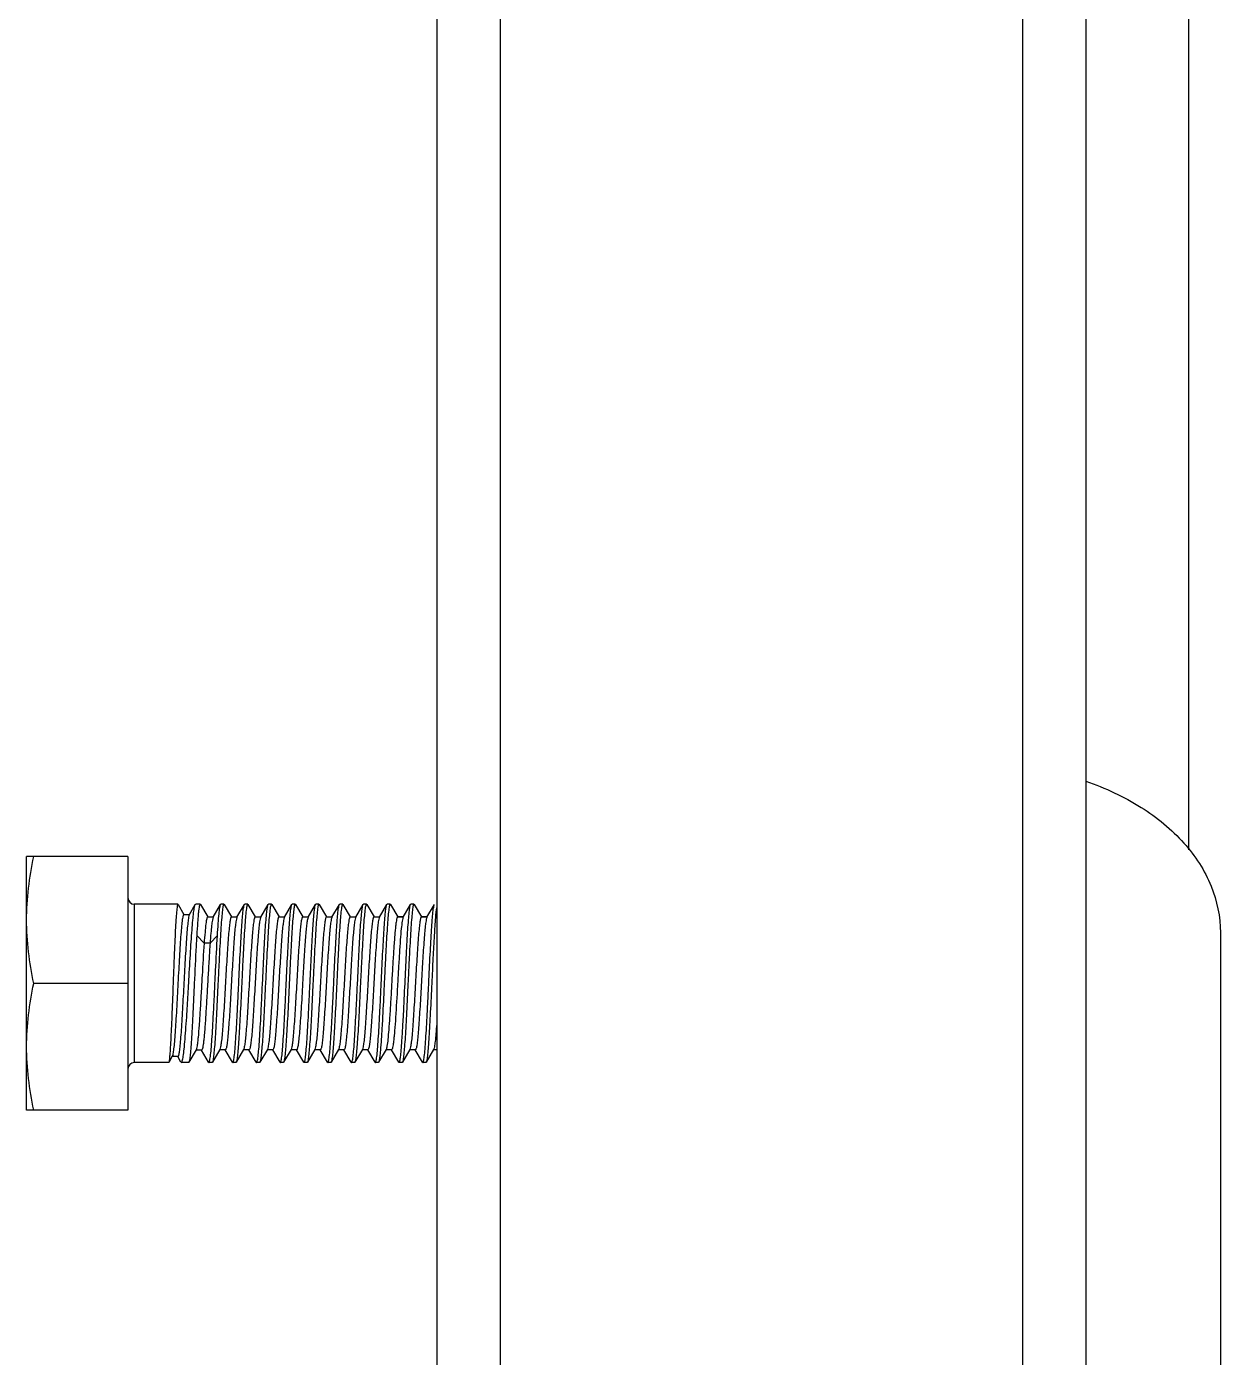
# Model space of a CAD drawing. Extents: x 27938 to 1042331, y -235042 to 1535213.
# Drawn here: x 730488 to 731104, y 753222 to 753909 of the extents above; entities that cross this region are included whole.
import ezdxf

# ---------------------------------------------------------------- set-up
doc = ezdxf.new("R2010")
doc.units = 0
doc.header["$LTSCALE"] = 1000
doc.header["$MEASUREMENT"] = 0

msp = doc.modelspace()

# ---------------------------------------------------------------- linework, layer by layer
for p, q in [((731088, 753483.81), (731088, 755746.94)), ((730699.57, 755594.09), (730699.57, 752879.18)), ((730732.28, 755594.09), (730732.28, 752879.18)), ((731002.14, 755594.09), (731002.14, 752879.18)), ((731034.85, 755594.09), (731034.85, 752879.18)), ((730487.77, 753349.37), (730487.77, 753480.21)), ((730540.11, 753480.21), (730487.77, 753480.21)), ((730540.11, 753480.21), (730540.11, 753349.37)), ((730543.38, 753455.68), (730543.38, 753373.91)), ((730565.94, 753455.68), (730543.38, 753455.68)), ((730566.06, 753455.58), (730565.94, 753455.68)), ((730566.06, 753455.58), (730569.05, 753450.42)), ((730571.84, 753450.26), (730574.88, 753455.5)), ((730574.88, 753455.5), (730575.09, 753455.68)), ((730577.42, 753455.68), (730575.09, 753455.68)), ((730577.58, 753455.54), (730577.42, 753455.68)), ((730577.58, 753455.54), (730581.35, 753449.06)), ((730584.13, 753448.89), (730587.99, 753455.54)), ((730589.68, 753455.68), (730588.15, 753455.68)), ((730589.84, 753455.54), (730589.68, 753455.68)), ((730589.84, 753455.54), (730593.62, 753449.06)), ((730596.4, 753448.89), (730600.25, 753455.54)), ((730600.25, 753455.54), (730600.41, 753455.68)), ((730601.95, 753455.68), (730600.41, 753455.68)), ((730602.11, 753455.54), (730601.95, 753455.68)), ((730602.11, 753455.54), (730605.88, 753449.06)), ((730608.66, 753448.89), (730612.52, 753455.54)), ((730612.52, 753455.54), (730612.68, 753455.68)), ((730614.22, 753455.68), (730612.68, 753455.68)), ((730614.38, 753455.54), (730614.22, 753455.68)), ((730614.38, 753455.54), (730618.15, 753449.06)), ((730620.93, 753448.89), (730624.79, 753455.54)), ((730624.79, 753455.54), (730624.95, 753455.68)), ((730626.48, 753455.68), (730624.95, 753455.68)), ((730626.64, 753455.54), (730626.48, 753455.68)), ((730626.64, 753455.54), (730630.42, 753449.06)), ((730633.2, 753448.89), (730637.05, 753455.54)), ((730638.75, 753455.68), (730637.21, 753455.68)), ((730638.91, 753455.54), (730638.75, 753455.68)), ((730638.91, 753455.54), (730642.68, 753449.06)), ((730645.46, 753448.89), (730649.32, 753455.54)), ((730649.32, 753455.54), (730649.48, 753455.68)), ((730651.02, 753455.68), (730649.48, 753455.68)), ((730651.18, 753455.54), (730651.02, 753455.68)), ((730651.18, 753455.54), (730654.95, 753449.06)), ((730657.73, 753448.89), (730661.58, 753455.54)), ((730661.58, 753455.54), (730661.75, 753455.68)), ((730663.28, 753455.68), (730661.75, 753455.68)), ((730663.44, 753455.54), (730663.28, 753455.68)), ((730663.44, 753455.54), (730667.22, 753449.06)), ((730670, 753448.89), (730673.85, 753455.54)), ((730673.85, 753455.54), (730674.01, 753455.68)), ((730675.55, 753455.68), (730674.01, 753455.68)), ((730675.71, 753455.54), (730675.55, 753455.68)), ((730675.71, 753455.54), (730679.48, 753449.06)), ((730682.26, 753448.89), (730686.12, 753455.54)), ((730686.12, 753455.54), (730686.28, 753455.68)), ((730687.81, 753455.68), (730686.28, 753455.68)), ((730687.97, 753455.54), (730687.81, 753455.68)), ((730687.97, 753455.54), (730691.75, 753449.06)), ((730694.53, 753448.89), (730698.38, 753455.54)), ((730568.96, 753450.42), (730571.94, 753450.42)), ((730581.26, 753449.06), (730584.23, 753449.06)), ((730593.52, 753449.06), (730596.49, 753449.06)), ((730596.4, 753448.89), (730596.32, 753448.74)), ((730605.79, 753449.06), (730608.76, 753449.06)), ((730608.66, 753448.89), (730608.58, 753448.73)), ((730618.06, 753449.06), (730621.03, 753449.06)), ((730620.93, 753448.89), (730620.85, 753448.72)), ((730630.32, 753449.06), (730633.29, 753449.06)), ((730642.59, 753449.06), (730645.56, 753449.06)), ((730645.46, 753448.89), (730645.37, 753448.7)), ((730654.85, 753449.06), (730657.83, 753449.06)), ((730657.73, 753448.89), (730657.64, 753448.69)), ((730667.12, 753449.06), (730670.09, 753449.06)), ((730670, 753448.89), (730669.9, 753448.68)), ((730679.39, 753449.06), (730682.36, 753449.06)), ((730682.36, 753449.07), (730679.48, 753449.07)), ((730691.65, 753449.06), (730694.62, 753449.06)), ((730694.63, 753449.07), (730691.74, 753449.07)), ((730694.53, 753448.89), (730694.43, 753448.67)), ((730579.46, 753435.54), (730575.62, 753439.55)), ((730586.35, 753439.55), (730582.53, 753435.54)), ((731104.35, 753440.99), (731104.35, 752552.08)), ((730582.53, 753435.54), (730579.46, 753435.54)), ((730623.52, 753417.02), (730623.42, 753414.79)), ((730634.15, 753414.79), (730634.25, 753417.02)), ((730540.11, 753414.79), (730491.45, 753414.79)), ((730562.99, 753377.15), (730561.15, 753373.98)), ((730565.88, 753377), (730562.9, 753377)), ((730567.46, 753374.13), (730565.81, 753376.96)), ((730575.3, 753380.46), (730571.56, 753374.03)), ((730578.18, 753380.3), (730575.21, 753380.3)), ((730581.7, 753374.06), (730578.08, 753380.3)), ((730587.58, 753380.69), (730583.71, 753374.04)), ((730590.46, 753380.53), (730587.49, 753380.53)), ((730594.12, 753374.04), (730590.36, 753380.53)), ((730599.85, 753380.69), (730595.98, 753374.04)), ((730602.72, 753380.53), (730599.75, 753380.53)), ((730606.39, 753374.04), (730602.63, 753380.53)), ((730612.11, 753380.69), (730608.24, 753374.04)), ((730614.99, 753380.53), (730612.02, 753380.53)), ((730618.65, 753374.04), (730614.89, 753380.53)), ((730624.38, 753380.69), (730620.51, 753374.04)), ((730627.26, 753380.53), (730624.28, 753380.53)), ((730630.92, 753374.04), (730627.16, 753380.53)), ((730636.65, 753380.69), (730632.78, 753374.04)), ((730639.52, 753380.53), (730636.55, 753380.53)), ((730643.18, 753374.04), (730639.43, 753380.53)), ((730648.91, 753380.69), (730645.04, 753374.04)), ((730651.79, 753380.53), (730648.82, 753380.53)), ((730655.45, 753374.04), (730651.69, 753380.53)), ((730661.18, 753380.69), (730657.31, 753374.04)), ((730664.05, 753380.53), (730661.08, 753380.53)), ((730667.72, 753374.04), (730663.96, 753380.53)), ((730673.45, 753380.69), (730669.58, 753374.04)), ((730676.32, 753380.53), (730673.35, 753380.53)), ((730679.98, 753374.04), (730676.22, 753380.53)), ((730685.71, 753380.69), (730681.84, 753374.04)), ((730688.59, 753380.53), (730685.62, 753380.53)), ((730692.25, 753374.04), (730688.49, 753380.53)), ((730697.98, 753380.69), (730694.11, 753374.04)), ((730699.57, 753380.53), (730697.88, 753380.53)), ((730561.06, 753373.91), (730543.38, 753373.91)), ((730561.15, 753373.98), (730561.06, 753373.91)), ((730567.46, 753374.13), (730567.71, 753373.91)), ((730571.42, 753373.91), (730567.71, 753373.91)), ((730571.56, 753374.03), (730571.42, 753373.91)), ((730581.7, 753374.06), (730581.88, 753373.91)), ((730583.55, 753373.91), (730581.88, 753373.91)), ((730583.71, 753374.04), (730583.55, 753373.91)), ((730594.12, 753374.04), (730594.28, 753373.91)), ((730595.82, 753373.91), (730594.28, 753373.91)), ((730595.98, 753374.04), (730595.82, 753373.91)), ((730606.39, 753374.04), (730606.55, 753373.91)), ((730608.08, 753373.91), (730606.55, 753373.91)), ((730608.24, 753374.04), (730608.08, 753373.91)), ((730618.65, 753374.04), (730618.81, 753373.91)), ((730620.35, 753373.91), (730618.81, 753373.91)), ((730620.51, 753374.04), (730620.35, 753373.91)), ((730630.92, 753374.04), (730631.08, 753373.91)), ((730632.62, 753373.91), (730631.08, 753373.91)), ((730632.78, 753374.04), (730632.62, 753373.91)), ((730643.18, 753374.04), (730643.35, 753373.91)), ((730644.88, 753373.91), (730643.35, 753373.91)), ((730645.04, 753374.04), (730644.88, 753373.91)), ((730655.45, 753374.04), (730655.61, 753373.91)), ((730657.15, 753373.91), (730655.61, 753373.91)), ((730657.31, 753374.04), (730657.15, 753373.91)), ((730667.72, 753374.04), (730667.88, 753373.91)), ((730669.41, 753373.91), (730667.88, 753373.91)), ((730669.58, 753374.04), (730669.42, 753373.91)), ((730679.98, 753374.04), (730680.15, 753373.91)), ((730681.68, 753373.91), (730680.14, 753373.91)), ((730681.84, 753374.04), (730681.68, 753373.91)), ((730692.25, 753374.04), (730692.41, 753373.91)), ((730693.95, 753373.91), (730692.41, 753373.91)), ((730694.11, 753374.04), (730693.95, 753373.91)), ((730540.11, 753349.37), (730487.77, 753349.37))]:
    msp.add_line(p, q)
for centre, start, end in [((730543.38, 753458.95), 180, 270), ((730543.38, 753370.63), 90, 180)]:
    msp.add_arc(centre, 3.27, start, end)
for points, knots in [([(731034.93, 753519.13), (731044.88, 753515.74), (731063.34, 753507.22), (731086, 753488.77), (731100.82, 753466.19), (731104.35, 753449.15), (731104.35, 753440.99)], [0, 0, 0, 0, 0.283922, 0.54373, 0.779554, 1, 1, 1, 1]), ([(730565.94, 753455.68), (730565.86, 753455.68), (730565.71, 753455.33), (730565.59, 753454.8), (730565.43, 753453.79), (730565.2, 753451.78), (730564.93, 753448.35), (730564.63, 753443.34), (730564.33, 753437.22), (730564.02, 753430.24), (730563.72, 753422.67), (730563.52, 753417.45), (730563.42, 753414.79)], [0, 0, 0, 0, 0.006203, 0.021073, 0.045141, 0.078305, 0.170688, 0.294821, 0.44599, 0.618417, 0.805472, 1, 1, 1, 1]), ([(730571.48, 753414.79), (730571.77, 753419.71), (730572.17, 753426.87), (730572.75, 753436.04), (730573.16, 753441.99), (730573.58, 753447.01), (730573.96, 753450.96), (730574.38, 753453.65), (730574.63, 753455.07), (730574.88, 753455.5)], [0, 0, 0, 0, 0.361155, 0.526427, 0.673911, 0.798642, 0.896457, 0.964179, 1, 1, 1, 1]), ([(730577.42, 753455.68), (730577.3, 753455.68), (730577.1, 753455.2), (730576.93, 753454.47), (730576.71, 753453.09), (730576.5, 753451.27), (730576.27, 753448.95), (730575.96, 753444.99), (730575.76, 753441.8), (730575.62, 753439.55)], [0, 0, 0, 0, 0.021546, 0.072917, 0.155846, 0.269667, 0.412995, 0.584026, 1, 1, 1, 1]), ([(730586.35, 753439.55), (730586.47, 753441.62), (730586.71, 753445.33), (730587.1, 753450.13), (730587.43, 753453.2), (730587.74, 753454.83), (730587.88, 753455.37), (730587.99, 753455.54)], [0, 0, 0, 0, 0.387446, 0.690986, 0.897716, 0.962073, 1, 1, 1, 1]), ([(730589.68, 753455.68), (730589.59, 753455.68), (730589.41, 753455.35), (730589.27, 753454.79), (730589.08, 753453.79), (730588.81, 753451.77), (730588.48, 753448.35), (730588.11, 753443.34), (730587.74, 753437.22), (730587.37, 753430.24), (730586.99, 753422.67), (730586.74, 753417.45), (730586.62, 753414.79)], [0, 0, 0, 0, 0.006697, 0.021779, 0.045964, 0.079194, 0.171609, 0.295674, 0.446694, 0.618911, 0.805729, 1, 1, 1, 1]), ([(730587.99, 753455.54), (730588.01, 753455.58), (730588.05, 753455.64), (730588.12, 753455.68), (730588.15, 753455.68)], [0, 0, 0, 0, 0.600476, 1, 1, 1, 1]), ([(730597.35, 753414.79), (730597.58, 753419.75), (730597.93, 753426.97), (730598.42, 753436.2), (730598.77, 753442.17), (730599.13, 753447.19), (730599.45, 753451.13), (730599.82, 753453.75), (730600.02, 753455.14), (730600.25, 753455.54)], [0, 0, 0, 0, 0.363963, 0.530225, 0.678242, 0.802937, 0.90006, 0.966368, 1, 1, 1, 1]), ([(730601.95, 753455.68), (730601.86, 753455.68), (730601.68, 753455.35), (730601.54, 753454.79), (730601.34, 753453.79), (730601.07, 753451.77), (730600.75, 753448.35), (730600.38, 753443.34), (730600.01, 753437.22), (730599.63, 753430.24), (730599.26, 753422.67), (730599.01, 753417.45), (730598.88, 753414.79)], [0, 0, 0, 0, 0.006689, 0.021764, 0.045941, 0.079165, 0.171569, 0.295632, 0.446659, 0.618889, 0.805716, 1, 1, 1, 1]), ([(730609.61, 753414.79), (730609.85, 753419.75), (730610.19, 753426.97), (730610.68, 753436.2), (730611.03, 753442.17), (730611.39, 753447.19), (730611.71, 753451.13), (730612.09, 753453.75), (730612.29, 753455.14), (730612.52, 753455.54)], [0, 0, 0, 0, 0.363959, 0.530225, 0.678245, 0.80294, 0.900061, 0.966367, 1, 1, 1, 1]), ([(730614.22, 753455.68), (730614.12, 753455.68), (730613.94, 753455.35), (730613.8, 753454.8), (730613.61, 753453.79), (730613.34, 753451.77), (730613.01, 753448.36), (730612.65, 753443.34), (730612.28, 753437.22), (730611.9, 753430.24), (730611.53, 753422.67), (730611.28, 753417.45), (730611.15, 753414.79)], [0, 0, 0, 0, 0.00668, 0.021743, 0.045911, 0.079128, 0.171521, 0.29558, 0.446613, 0.618858, 0.805701, 1, 1, 1, 1]), ([(730621.88, 753414.79), (730622.12, 753419.75), (730622.46, 753426.97), (730622.95, 753436.2), (730623.3, 753442.17), (730623.66, 753447.19), (730623.98, 753451.13), (730624.36, 753453.75), (730624.56, 753455.14), (730624.79, 753455.54)], [0, 0, 0, 0, 0.363957, 0.530226, 0.678247, 0.80294, 0.900059, 0.966367, 1, 1, 1, 1]), ([(730626.48, 753455.68), (730626.4, 753455.68), (730626.22, 753455.38), (730626.08, 753454.86), (730625.9, 753453.92), (730625.64, 753452.04), (730625.32, 753448.84), (730624.97, 753444.13), (730624.61, 753438.37), (730624.25, 753431.77), (730623.88, 753424.55), (730623.64, 753419.57), (730623.52, 753417.02)], [0, 0, 0, 0, 0.006689, 0.021571, 0.045424, 0.078208, 0.169526, 0.292465, 0.442701, 0.6149, 0.802905, 1, 1, 1, 1]), ([(730634.25, 753417.02), (730634.48, 753421.74), (730634.81, 753428.61), (730635.28, 753437.37), (730635.62, 753442.99), (730635.97, 753447.71), (730636.28, 753451.39), (730636.64, 753453.86), (730636.83, 753455.17), (730637.05, 753455.54)], [0, 0, 0, 0, 0.367266, 0.533405, 0.680662, 0.804347, 0.900563, 0.966339, 1, 1, 1, 1]), ([(730638.75, 753455.68), (730638.66, 753455.68), (730638.48, 753455.35), (730638.33, 753454.79), (730638.14, 753453.79), (730637.87, 753451.77), (730637.55, 753448.35), (730637.18, 753443.34), (730636.81, 753437.22), (730636.43, 753430.24), (730636.06, 753422.67), (730635.81, 753417.45), (730635.68, 753414.79)], [0, 0, 0, 0, 0.006689, 0.021763, 0.04594, 0.079164, 0.171568, 0.295631, 0.446657, 0.618886, 0.805714, 1, 1, 1, 1]), ([(730637.05, 753455.54), (730637.07, 753455.58), (730637.11, 753455.64), (730637.18, 753455.68), (730637.21, 753455.68)], [0, 0, 0, 0, 0.600612, 1, 1, 1, 1]), ([(730646.41, 753414.79), (730646.65, 753419.75), (730646.99, 753426.97), (730647.48, 753436.2), (730647.83, 753442.17), (730648.19, 753447.19), (730648.51, 753451.13), (730648.89, 753453.75), (730649.09, 753455.14), (730649.32, 753455.54)], [0, 0, 0, 0, 0.363961, 0.530225, 0.678245, 0.802939, 0.90006, 0.966367, 1, 1, 1, 1]), ([(730651.02, 753455.68), (730650.92, 753455.68), (730650.74, 753455.35), (730650.6, 753454.8), (730650.41, 753453.79), (730650.14, 753451.77), (730649.81, 753448.36), (730649.45, 753443.34), (730649.07, 753437.22), (730648.7, 753430.24), (730648.32, 753422.67), (730648.08, 753417.45), (730647.95, 753414.79)], [0, 0, 0, 0, 0.006676, 0.021733, 0.045899, 0.079113, 0.171508, 0.295569, 0.446596, 0.61884, 0.805693, 1, 1, 1, 1]), ([(730658.68, 753414.79), (730658.92, 753419.75), (730659.26, 753426.97), (730659.75, 753436.2), (730660.1, 753442.17), (730660.46, 753447.19), (730660.78, 753451.13), (730661.15, 753453.75), (730661.35, 753455.14), (730661.58, 753455.54)], [0, 0, 0, 0, 0.363962, 0.530226, 0.678239, 0.802933, 0.900057, 0.966368, 1, 1, 1, 1]), ([(730663.28, 753455.68), (730663.19, 753455.68), (730663.01, 753455.35), (730662.87, 753454.79), (730662.67, 753453.79), (730662.4, 753451.77), (730662.08, 753448.35), (730661.71, 753443.34), (730661.34, 753437.22), (730660.97, 753430.24), (730660.59, 753422.67), (730660.34, 753417.45), (730660.21, 753414.79)], [0, 0, 0, 0, 0.006697, 0.021779, 0.045964, 0.079195, 0.171609, 0.295674, 0.446694, 0.618911, 0.805729, 1, 1, 1, 1]), ([(730670.94, 753414.79), (730671.18, 753419.75), (730671.52, 753426.97), (730672.01, 753436.2), (730672.37, 753442.17), (730672.72, 753447.19), (730673.04, 753451.13), (730673.42, 753453.75), (730673.62, 753455.14), (730673.85, 753455.54)], [0, 0, 0, 0, 0.363963, 0.530225, 0.678242, 0.802937, 0.90006, 0.966368, 1, 1, 1, 1]), ([(730675.55, 753455.68), (730675.46, 753455.68), (730675.28, 753455.35), (730675.13, 753454.79), (730674.94, 753453.79), (730674.67, 753451.77), (730674.34, 753448.35), (730673.98, 753443.34), (730673.61, 753437.22), (730673.23, 753430.24), (730672.86, 753422.67), (730672.61, 753417.45), (730672.48, 753414.79)], [0, 0, 0, 0, 0.006686, 0.021758, 0.045933, 0.079154, 0.171555, 0.295617, 0.446646, 0.618881, 0.805711, 1, 1, 1, 1]), ([(730683.21, 753414.79), (730683.45, 753419.75), (730683.79, 753426.97), (730684.28, 753436.2), (730684.63, 753442.17), (730684.99, 753447.19), (730685.31, 753451.13), (730685.69, 753453.75), (730685.89, 753455.14), (730686.12, 753455.54)], [0, 0, 0, 0, 0.363958, 0.530225, 0.678245, 0.80294, 0.90006, 0.966367, 1, 1, 1, 1]), ([(730687.81, 753455.68), (730687.72, 753455.68), (730687.54, 753455.35), (730687.4, 753454.8), (730687.21, 753453.79), (730686.94, 753451.77), (730686.61, 753448.36), (730686.25, 753443.34), (730685.87, 753437.22), (730685.5, 753430.24), (730685.12, 753422.67), (730684.87, 753417.45), (730684.75, 753414.79)], [0, 0, 0, 0, 0.006677, 0.021736, 0.045902, 0.079117, 0.171507, 0.295565, 0.446598, 0.618848, 0.805696, 1, 1, 1, 1]), ([(730695.48, 753414.79), (730695.71, 753419.75), (730696.06, 753426.97), (730696.55, 753436.2), (730696.9, 753442.17), (730697.26, 753447.19), (730697.58, 753451.13), (730697.95, 753453.75), (730698.15, 753455.14), (730698.38, 753455.54)], [0, 0, 0, 0, 0.363957, 0.530228, 0.678248, 0.80294, 0.900058, 0.966367, 1, 1, 1, 1]), ([(730699.57, 753454.27), (730699.23, 753452.46), (730698.81, 753447.57), (730698.21, 753438.79), (730697.62, 753427.46), (730697.22, 753419.17), (730697.01, 753414.79)], [0, 0, 0, 0, 0.140058, 0.370691, 0.667791, 1, 1, 1, 1]), ([(730568.96, 753450.42), (730568.88, 753450.42), (730568.69, 753450.15), (730568.55, 753449.65), (730568.35, 753448.78), (730568.09, 753447.03), (730567.76, 753444.07), (730567.4, 753439.72), (730567.03, 753434.42), (730566.67, 753428.37), (730566.3, 753421.79), (730565.81, 753412.68), (730565.34, 753403.7), (730564.84, 753395.16), (730564.48, 753389.62), (730564.12, 753384.95), (730563.79, 753381.3), (730563.42, 753378.83), (730563.21, 753377.53), (730562.99, 753377.15)], [0, 0, 0, 0, 0.003488, 0.010904, 0.022688, 0.038824, 0.083607, 0.143647, 0.216697, 0.300025, 0.390537, 0.484902, 0.671459, 0.756962, 0.833182, 0.897479, 0.947675, 0.982144, 1, 1, 1, 1]), ([(730571.84, 753450.26), (730571.61, 753449.86), (730571.39, 753448.49), (730571, 753445.91), (730570.66, 753442.1), (730570.29, 753437.27), (730569.92, 753431.58), (730569.42, 753422.92), (730568.94, 753413.87), (730568.45, 753404.78), (730568.09, 753398.3), (730567.73, 753392.39), (730567.37, 753387.25), (730567.02, 753383.05), (730566.69, 753379.98), (730566.37, 753378.07), (730566.13, 753377.25), (730565.96, 753377), (730565.88, 753377)], [0, 0, 0, 0, 0.018844, 0.055045, 0.107437, 0.174076, 0.252464, 0.339678, 0.527511, 0.621285, 0.710453, 0.791854, 0.862644, 0.920393, 0.963178, 0.989688, 0.996707, 1, 1, 1, 1]), ([(730581.26, 753449.06), (730581.15, 753449.06), (730580.94, 753448.68), (730580.77, 753448.04), (730580.54, 753446.89), (730580.23, 753444.59), (730579.85, 753440.75), (730579.59, 753437.43), (730579.46, 753435.54)], [0, 0, 0, 0, 0.023235, 0.075178, 0.15823, 0.271917, 0.585415, 1, 1, 1, 1]), ([(730584.13, 753448.89), (730583.89, 753448.47), (730583.65, 753447.02), (730583.25, 753444.31), (730582.89, 753440.3), (730582.65, 753437.25), (730582.53, 753435.54)], [0, 0, 0, 0, 0.108395, 0.316903, 0.618184, 1, 1, 1, 1]), ([(730593.52, 753449.06), (730593.44, 753449.06), (730593.26, 753448.82), (730593.02, 753448.03), (730592.69, 753446.22), (730592.36, 753443.29), (730592, 753439.31), (730591.64, 753434.46), (730591.28, 753428.89), (730590.91, 753422.81), (730590.43, 753414.34), (730589.96, 753405.94), (730589.46, 753397.92), (730589.1, 753392.67), (730588.73, 753388.23), (730588.4, 753384.72), (730588.03, 753382.34), (730587.8, 753381.07), (730587.58, 753380.69)], [0, 0, 0, 0, 0.003515, 0.010772, 0.037949, 0.081609, 0.140308, 0.211978, 0.294061, 0.383612, 0.477415, 0.664253, 0.750571, 0.827952, 0.893624, 0.945254, 0.981055, 1, 1, 1, 1]), ([(730596.32, 753448.74), (730596.13, 753448.27), (730595.88, 753446.89), (730595.53, 753444.31), (730595.19, 753440.68), (730594.67, 753434.19), (730594.08, 753424.67), (730593.51, 753414.57), (730593.03, 753406.21), (730592.67, 753400.24), (730592.31, 753394.79), (730591.96, 753390.04), (730591.6, 753386.15), (730591.27, 753383.3), (730590.95, 753381.53), (730590.71, 753380.76), (730590.54, 753380.53), (730590.46, 753380.53)], [0, 0, 0, 0, 0.022098, 0.060554, 0.114206, 0.18123, 0.34569, 0.53115, 0.623722, 0.711849, 0.792446, 0.862698, 0.92016, 0.962863, 0.989437, 0.99654, 1, 1, 1, 1]), ([(730605.79, 753449.06), (730605.71, 753449.06), (730605.53, 753448.82), (730605.29, 753448.03), (730604.96, 753446.22), (730604.63, 753443.29), (730604.27, 753439.31), (730603.91, 753434.46), (730603.55, 753428.89), (730603.18, 753422.81), (730602.7, 753414.34), (730602.22, 753405.94), (730601.72, 753397.92), (730601.36, 753392.67), (730601, 753388.23), (730600.66, 753384.72), (730600.29, 753382.34), (730600.07, 753381.07), (730599.85, 753380.69)], [0, 0, 0, 0, 0.003515, 0.010772, 0.037949, 0.081609, 0.140308, 0.211978, 0.294061, 0.383612, 0.477415, 0.664253, 0.750571, 0.827952, 0.893624, 0.945254, 0.981055, 1, 1, 1, 1]), ([(730608.58, 753448.73), (730608.39, 753448.26), (730608.14, 753446.87), (730607.79, 753444.29), (730607.45, 753440.65), (730606.94, 753434.15), (730606.35, 753424.63), (730605.78, 753414.54), (730605.3, 753406.18), (730604.94, 753400.22), (730604.58, 753394.77), (730604.22, 753390.03), (730603.87, 753386.14), (730603.54, 753383.29), (730603.22, 753381.53), (730602.98, 753380.76), (730602.8, 753380.53), (730602.72, 753380.53)], [0, 0, 0, 0, 0.022237, 0.060809, 0.11455, 0.181633, 0.346125, 0.531524, 0.624042, 0.712107, 0.792639, 0.862829, 0.920237, 0.962898, 0.989446, 0.996542, 1, 1, 1, 1]), ([(730618.06, 753449.06), (730617.97, 753449.06), (730617.8, 753448.82), (730617.55, 753448.03), (730617.23, 753446.22), (730616.89, 753443.29), (730616.53, 753439.31), (730616.17, 753434.46), (730615.81, 753428.89), (730615.45, 753422.81), (730614.96, 753414.34), (730614.49, 753405.94), (730613.99, 753397.92), (730613.63, 753392.67), (730613.27, 753388.23), (730612.93, 753384.72), (730612.56, 753382.34), (730612.33, 753381.07), (730612.11, 753380.69)], [0, 0, 0, 0, 0.003515, 0.010772, 0.037949, 0.081609, 0.140308, 0.211978, 0.294061, 0.383612, 0.477416, 0.664253, 0.750571, 0.827952, 0.893624, 0.945254, 0.981055, 1, 1, 1, 1]), ([(730620.85, 753448.72), (730620.65, 753448.24), (730620.41, 753446.86), (730620.05, 753444.26), (730619.71, 753440.62), (730619.2, 753434.12), (730618.61, 753424.6), (730618.04, 753414.51), (730617.56, 753406.16), (730617.2, 753400.2), (730616.84, 753394.76), (730616.49, 753390.02), (730616.14, 753386.14), (730615.81, 753383.29), (730615.48, 753381.53), (730615.24, 753380.76), (730615.07, 753380.53), (730614.99, 753380.53)], [0, 0, 0, 0, 0.022376, 0.061065, 0.114893, 0.182035, 0.346559, 0.531898, 0.624361, 0.712364, 0.792832, 0.86296, 0.920314, 0.962934, 0.989455, 0.996544, 1, 1, 1, 1]), ([(730630.32, 753449.06), (730630.24, 753449.06), (730630.06, 753448.82), (730629.82, 753448.04), (730629.5, 753446.24), (730629.16, 753443.33), (730628.8, 753439.37), (730628.45, 753434.55), (730627.95, 753426.88), (730627.6, 753420.83), (730627.36, 753416.66)], [0, 0, 0, 0, 0.007368, 0.022553, 0.07941, 0.170757, 0.293599, 0.443643, 0.615565, 1, 1, 1, 1]), ([(730633.2, 753448.89), (730633, 753448.55), (730632.78, 753447.42), (730632.44, 753445.3), (730632.12, 753442.19), (730631.78, 753438.24), (730631.45, 753433.55), (730630.98, 753426.27), (730630.65, 753420.58), (730630.43, 753416.66)], [0, 0, 0, 0, 0.036414, 0.10397, 0.201071, 0.324823, 0.471425, 0.636308, 1, 1, 1, 1]), ([(730642.59, 753449.06), (730642.51, 753449.06), (730642.33, 753448.82), (730642.09, 753448.03), (730641.76, 753446.22), (730641.43, 753443.29), (730641.07, 753439.31), (730640.71, 753434.46), (730640.34, 753428.89), (730639.98, 753422.81), (730639.49, 753414.34), (730639.02, 753405.94), (730638.52, 753397.92), (730638.16, 753392.67), (730637.8, 753388.23), (730637.46, 753384.72), (730637.09, 753382.34), (730636.86, 753381.07), (730636.65, 753380.69)], [0, 0, 0, 0, 0.003516, 0.010772, 0.037949, 0.081609, 0.140308, 0.211978, 0.294061, 0.383612, 0.477416, 0.664254, 0.750571, 0.827952, 0.893624, 0.945254, 0.981055, 1, 1, 1, 1]), ([(730645.37, 753448.7), (730645.18, 753448.22), (730644.93, 753446.82), (730644.58, 753444.21), (730644.24, 753440.56), (730643.73, 753434.05), (730643.14, 753424.53), (730642.57, 753414.45), (730642.09, 753406.11), (730641.73, 753400.16), (730641.37, 753394.73), (730641.02, 753390), (730640.67, 753386.13), (730640.34, 753383.28), (730640.02, 753381.53), (730639.78, 753380.76), (730639.6, 753380.53), (730639.52, 753380.53)], [0, 0, 0, 0, 0.022654, 0.061574, 0.115578, 0.182837, 0.347426, 0.532643, 0.624999, 0.712877, 0.793216, 0.863221, 0.920468, 0.963004, 0.989473, 0.996549, 1, 1, 1, 1]), ([(730654.85, 753449.06), (730654.77, 753449.06), (730654.59, 753448.82), (730654.35, 753448.03), (730654.03, 753446.22), (730653.69, 753443.29), (730653.33, 753439.31), (730652.97, 753434.46), (730652.61, 753428.89), (730652.25, 753422.81), (730651.76, 753414.34), (730651.29, 753405.94), (730650.79, 753397.92), (730650.43, 753392.67), (730650.06, 753388.23), (730649.73, 753384.72), (730649.36, 753382.34), (730649.13, 753381.07), (730648.91, 753380.69)], [0, 0, 0, 0, 0.003516, 0.010771, 0.037949, 0.081609, 0.140308, 0.211978, 0.294061, 0.383613, 0.477416, 0.664254, 0.750571, 0.827952, 0.893624, 0.945254, 0.981055, 1, 1, 1, 1]), ([(730657.64, 753448.69), (730657.45, 753448.21), (730657.2, 753446.8), (730656.84, 753444.19), (730656.5, 753440.53), (730655.99, 753434.02), (730655.4, 753424.5), (730654.83, 753414.42), (730654.36, 753406.08), (730654, 753400.14), (730653.64, 753394.71), (730653.29, 753389.99), (730652.93, 753386.12), (730652.6, 753383.28), (730652.28, 753381.53), (730652.04, 753380.76), (730651.87, 753380.53), (730651.79, 753380.53)], [0, 0, 0, 0, 0.022792, 0.061828, 0.11592, 0.183237, 0.347858, 0.533014, 0.625317, 0.713133, 0.793408, 0.863351, 0.920544, 0.963039, 0.989482, 0.996551, 1, 1, 1, 1]), ([(730667.12, 753449.06), (730667.04, 753449.06), (730666.86, 753448.82), (730666.62, 753448.03), (730666.29, 753446.22), (730665.96, 753443.29), (730665.6, 753439.31), (730665.24, 753434.46), (730664.88, 753428.89), (730664.51, 753422.81), (730664.03, 753414.34), (730663.55, 753405.94), (730663.05, 753397.92), (730662.7, 753392.67), (730662.33, 753388.23), (730662, 753384.72), (730661.62, 753382.34), (730661.4, 753381.07), (730661.18, 753380.69)], [0, 0, 0, 0, 0.003516, 0.010771, 0.037949, 0.081609, 0.140308, 0.211978, 0.294061, 0.383613, 0.477416, 0.664254, 0.750571, 0.827952, 0.893624, 0.945254, 0.981055, 1, 1, 1, 1]), ([(730669.9, 753448.68), (730669.71, 753448.2), (730669.46, 753446.79), (730669.11, 753444.16), (730668.77, 753440.5), (730668.26, 753433.98), (730667.67, 753424.47), (730667.1, 753414.39), (730666.62, 753406.06), (730666.26, 753400.12), (730665.9, 753394.7), (730665.55, 753389.98), (730665.2, 753386.11), (730664.87, 753383.28), (730664.55, 753381.52), (730664.31, 753380.76), (730664.13, 753380.53), (730664.05, 753380.53)], [0, 0, 0, 0, 0.022931, 0.062083, 0.116262, 0.183637, 0.34829, 0.533386, 0.625634, 0.713389, 0.793599, 0.863481, 0.920621, 0.963074, 0.989491, 0.996553, 1, 1, 1, 1]), ([(730679.39, 753449.06), (730679.26, 753449.06), (730679.02, 753448.54), (730678.83, 753447.73), (730678.57, 753446.21), (730678.33, 753444.23), (730678.08, 753441.7), (730677.72, 753437.46), (730677.29, 753431.27), (730676.79, 753423.1), (730676.3, 753414.34), (730675.8, 753405.62), (730675.45, 753399.89), (730675.26, 753397.13)], [0, 0, 0, 0, 0.007549, 0.025288, 0.053782, 0.092698, 0.14142, 0.199125, 0.337396, 0.498012, 0.669894, 0.841157, 1, 1, 1, 1]), ([(730682.26, 753448.89), (730682.14, 753448.68), (730681.96, 753448.03), (730681.59, 753446.09), (730681.2, 753442.45), (730680.73, 753436.85), (730680.27, 753429.85), (730679.79, 753421.91), (730679.17, 753410.89), (730678.69, 753402.58), (730678.33, 753397.13)], [0, 0, 0, 0, 0.014139, 0.038106, 0.114569, 0.22512, 0.362916, 0.519336, 0.684562, 1, 1, 1, 1]), ([(730691.65, 753449.06), (730691.57, 753449.06), (730691.39, 753448.82), (730691.15, 753448.03), (730690.83, 753446.22), (730690.49, 753443.29), (730690.13, 753439.31), (730689.77, 753434.46), (730689.41, 753428.89), (730689.05, 753422.81), (730688.56, 753414.34), (730688.09, 753405.94), (730687.59, 753397.92), (730687.23, 753392.67), (730686.86, 753388.23), (730686.53, 753384.72), (730686.16, 753382.34), (730685.93, 753381.07), (730685.71, 753380.69)], [0, 0, 0, 0, 0.003516, 0.010771, 0.037949, 0.081609, 0.140308, 0.211978, 0.294061, 0.383613, 0.477416, 0.664254, 0.750571, 0.827952, 0.893624, 0.945254, 0.981055, 1, 1, 1, 1]), ([(730694.43, 753448.67), (730694.24, 753448.17), (730693.99, 753446.75), (730693.64, 753444.11), (730693.29, 753440.44), (730692.79, 753433.91), (730692.2, 753424.4), (730691.63, 753414.32), (730691.15, 753406.01), (730690.79, 753400.08), (730690.44, 753394.67), (730690.08, 753389.96), (730689.73, 753386.1), (730689.4, 753383.27), (730689.08, 753381.52), (730688.84, 753380.76), (730688.67, 753380.53), (730688.59, 753380.53)], [0, 0, 0, 0, 0.023208, 0.06259, 0.116944, 0.184435, 0.349152, 0.534126, 0.626268, 0.713899, 0.79398, 0.86374, 0.920773, 0.963144, 0.989509, 0.996558, 1, 1, 1, 1]), ([(730575.62, 753439.55), (730575.51, 753437.68), (730575.05, 753429.43), (730574.66, 753421.18), (730574.36, 753414.79)], [0, 0, 0, 0, 0.22604, 1, 1, 1, 1]), ([(730585.07, 753414.79), (730585.18, 753417), (730585.58, 753425.25), (730585.99, 753433.5), (730586.35, 753439.55)], [0, 0, 0, 0, 0.2673, 1, 1, 1, 1]), ([(730579.46, 753435.54), (730579.06, 753429.96), (730578.56, 753421.34), (730577.91, 753409.8), (730577.41, 753401.24), (730576.91, 753393.64), (730576.48, 753388.14), (730576.11, 753384.61), (730575.86, 753382.72), (730575.62, 753381.39), (730575.43, 753380.69), (730575.3, 753380.46)], [0, 0, 0, 0, 0.303539, 0.468638, 0.62733, 0.768529, 0.882427, 0.926602, 0.961222, 0.985757, 1, 1, 1, 1]), ([(730582.53, 753435.54), (730582.33, 753432.77), (730581.95, 753426.91), (730581.43, 753417.87), (730580.91, 753408.59), (730580.38, 753399.79), (730579.93, 753393.05), (730579.56, 753388.41), (730579.29, 753385.63), (730579.04, 753383.45), (730578.77, 753381.77), (730578.56, 753380.88), (730578.32, 753380.3), (730578.18, 753380.3)], [0, 0, 0, 0, 0.15003, 0.317321, 0.489066, 0.652114, 0.794019, 0.853588, 0.904016, 0.944371, 0.97394, 0.992316, 1, 1, 1, 1]), ([(730563.42, 753414.79), (730563.23, 753409.77), (730562.96, 753402.46), (730562.57, 753393.12), (730562.29, 753387.11), (730562.01, 753382.09), (730561.78, 753378.19), (730561.45, 753375.67), (730561.35, 753374.34), (730561.15, 753373.98)], [0, 0, 0, 0, 0.36864, 0.53657, 0.68548, 0.810114, 0.906077, 0.97003, 1, 1, 1, 1]), ([(730567.71, 753373.91), (730567.82, 753373.91), (730568.05, 753374.21), (730568.36, 753375.21), (730568.78, 753377.51), (730569.21, 753381.22), (730569.67, 753386.25), (730570.12, 753392.37), (730570.58, 753399.35), (730571.03, 753406.92), (730571.33, 753412.13), (730571.48, 753414.79)], [0, 0, 0, 0, 0.007547, 0.022985, 0.080637, 0.173055, 0.296975, 0.447746, 0.61965, 0.806111, 1, 1, 1, 1]), ([(730574.36, 753414.79), (730574.13, 753409.82), (730573.79, 753402.58), (730573.32, 753393.32), (730572.98, 753387.34), (730572.63, 753382.32), (730572.33, 753378.39), (730571.96, 753375.79), (730571.78, 753374.41), (730571.56, 753374.03)], [0, 0, 0, 0, 0.365079, 0.53175, 0.679987, 0.804667, 0.901508, 0.967249, 1, 1, 1, 1]), ([(730581.88, 753373.91), (730581.98, 753373.9), (730582.17, 753374.23), (730582.32, 753374.79), (730582.52, 753375.79), (730582.81, 753377.81), (730583.15, 753381.23), (730583.53, 753386.24), (730583.92, 753392.36), (730584.3, 753399.34), (730584.69, 753406.92), (730584.94, 753412.13), (730585.07, 753414.79)], [0, 0, 0, 0, 0.006868, 0.022, 0.046199, 0.079427, 0.17181, 0.295831, 0.44681, 0.618994, 0.805771, 1, 1, 1, 1]), ([(730586.62, 753414.79), (730586.38, 753409.84), (730586.04, 753402.62), (730585.55, 753393.38), (730585.2, 753387.41), (730584.84, 753382.39), (730584.52, 753378.46), (730584.14, 753375.83), (730583.94, 753374.44), (730583.71, 753374.04)], [0, 0, 0, 0, 0.364025, 0.530311, 0.678341, 0.803035, 0.90014, 0.966414, 1, 1, 1, 1]), ([(730594.28, 753373.91), (730594.37, 753373.91), (730594.55, 753374.24), (730594.69, 753374.79), (730594.89, 753375.8), (730595.16, 753377.81), (730595.48, 753381.23), (730595.85, 753386.25), (730596.22, 753392.37), (730596.6, 753399.35), (730596.97, 753406.92), (730597.22, 753412.13), (730597.35, 753414.79)], [0, 0, 0, 0, 0.006693, 0.021771, 0.045952, 0.079179, 0.171588, 0.295652, 0.446676, 0.6189, 0.805722, 1, 1, 1, 1]), ([(730598.88, 753414.79), (730598.65, 753409.84), (730598.3, 753402.62), (730597.81, 753393.38), (730597.46, 753387.41), (730597.1, 753382.39), (730596.79, 753378.46), (730596.41, 753375.83), (730596.21, 753374.44), (730595.98, 753374.04)], [0, 0, 0, 0, 0.364027, 0.530312, 0.678339, 0.803032, 0.900139, 0.966415, 1, 1, 1, 1]), ([(730606.55, 753373.91), (730606.64, 753373.91), (730606.82, 753374.24), (730606.96, 753374.79), (730607.16, 753375.8), (730607.42, 753377.82), (730607.75, 753381.23), (730608.12, 753386.25), (730608.49, 753392.37), (730608.86, 753399.35), (730609.24, 753406.92), (730609.49, 753412.13), (730609.61, 753414.79)], [0, 0, 0, 0, 0.006696, 0.021778, 0.045963, 0.079194, 0.171608, 0.295673, 0.446692, 0.618909, 0.805729, 1, 1, 1, 1]), ([(730611.15, 753414.79), (730610.91, 753409.84), (730610.57, 753402.62), (730610.08, 753393.38), (730609.73, 753387.41), (730609.37, 753382.39), (730609.05, 753378.46), (730608.67, 753375.83), (730608.47, 753374.44), (730608.24, 753374.04)], [0, 0, 0, 0, 0.364034, 0.530325, 0.678352, 0.803041, 0.900142, 0.966414, 1, 1, 1, 1]), ([(730618.81, 753373.91), (730618.9, 753373.91), (730619.08, 753374.24), (730619.23, 753374.79), (730619.42, 753375.8), (730619.69, 753377.81), (730620.02, 753381.23), (730620.38, 753386.25), (730620.75, 753392.37), (730621.13, 753399.35), (730621.5, 753406.92), (730621.75, 753412.13), (730621.88, 753414.79)], [0, 0, 0, 0, 0.006683, 0.021751, 0.045922, 0.07914, 0.171535, 0.295594, 0.446618, 0.618857, 0.805703, 1, 1, 1, 1]), ([(730623.42, 753414.79), (730623.18, 753409.84), (730622.84, 753402.62), (730622.35, 753393.38), (730622, 753387.41), (730621.64, 753382.39), (730621.32, 753378.46), (730620.94, 753375.83), (730620.74, 753374.44), (730620.51, 753374.04)], [0, 0, 0, 0, 0.364016, 0.530299, 0.678328, 0.803022, 0.900132, 0.966412, 1, 1, 1, 1]), ([(730627.36, 753416.66), (730627.12, 753412.36), (730626.76, 753406.08), (730626.26, 753398.02), (730625.9, 753392.75), (730625.54, 753388.28), (730625.2, 753384.75), (730624.83, 753382.35), (730624.6, 753381.07), (730624.38, 753380.69)], [0, 0, 0, 0, 0.357179, 0.522363, 0.670515, 0.796289, 0.895183, 0.963748, 1, 1, 1, 1]), ([(730630.43, 753416.66), (730630.3, 753414.34), (730630.04, 753409.78), (730629.65, 753403.14), (730629.26, 753396.98), (730628.88, 753391.55), (730628.5, 753387.08), (730628.16, 753384.03), (730627.88, 753382.22), (730627.68, 753381.33), (730627.53, 753380.81), (730627.34, 753380.53), (730627.26, 753380.53)], [0, 0, 0, 0, 0.191103, 0.376469, 0.548513, 0.700189, 0.825314, 0.918839, 0.952565, 0.977198, 0.992701, 1, 1, 1, 1]), ([(730631.08, 753373.91), (730631.17, 753373.9), (730631.35, 753374.24), (730631.49, 753374.79), (730631.69, 753375.79), (730631.96, 753377.81), (730632.28, 753381.23), (730632.65, 753386.25), (730633.02, 753392.37), (730633.39, 753399.34), (730633.77, 753406.92), (730634.02, 753412.13), (730634.15, 753414.79)], [0, 0, 0, 0, 0.006671, 0.021725, 0.045886, 0.079098, 0.171491, 0.295553, 0.446588, 0.618835, 0.805687, 1, 1, 1, 1]), ([(730635.68, 753414.79), (730635.45, 753409.84), (730635.1, 753402.62), (730634.61, 753393.38), (730634.26, 753387.41), (730633.9, 753382.39), (730633.58, 753378.46), (730633.21, 753375.83), (730633.01, 753374.44), (730632.78, 753374.04)], [0, 0, 0, 0, 0.364022, 0.530315, 0.678347, 0.803036, 0.900137, 0.966413, 1, 1, 1, 1]), ([(730643.35, 753373.91), (730643.44, 753373.9), (730643.62, 753374.24), (730643.76, 753374.79), (730643.95, 753375.79), (730644.22, 753377.81), (730644.55, 753381.23), (730644.91, 753386.25), (730645.29, 753392.37), (730645.66, 753399.34), (730646.04, 753406.92), (730646.29, 753412.13), (730646.41, 753414.79)], [0, 0, 0, 0, 0.006673, 0.021728, 0.04589, 0.079102, 0.171488, 0.295544, 0.446579, 0.618833, 0.80569, 1, 1, 1, 1]), ([(730647.95, 753414.79), (730647.71, 753409.84), (730647.37, 753402.62), (730646.88, 753393.38), (730646.53, 753387.41), (730646.17, 753382.39), (730645.85, 753378.46), (730645.47, 753375.83), (730645.27, 753374.44), (730645.04, 753374.04)], [0, 0, 0, 0, 0.364021, 0.530312, 0.678344, 0.803036, 0.900139, 0.966413, 1, 1, 1, 1]), ([(730655.61, 753373.91), (730655.7, 753373.91), (730655.88, 753374.24), (730656.03, 753374.79), (730656.22, 753375.8), (730656.49, 753377.81), (730656.82, 753381.23), (730657.18, 753386.25), (730657.55, 753392.37), (730657.93, 753399.35), (730658.3, 753406.92), (730658.55, 753412.13), (730658.68, 753414.79)], [0, 0, 0, 0, 0.006683, 0.021749, 0.045921, 0.079139, 0.171536, 0.295597, 0.446627, 0.618868, 0.805705, 1, 1, 1, 1]), ([(730660.21, 753414.79), (730659.98, 753409.84), (730659.64, 753402.62), (730659.14, 753393.38), (730658.79, 753387.41), (730658.43, 753382.39), (730658.12, 753378.46), (730657.74, 753375.83), (730657.54, 753374.44), (730657.31, 753374.04)], [0, 0, 0, 0, 0.364024, 0.530311, 0.678341, 0.803035, 0.90014, 0.966414, 1, 1, 1, 1]), ([(730667.88, 753373.91), (730667.97, 753373.91), (730668.15, 753374.24), (730668.29, 753374.79), (730668.49, 753375.8), (730668.76, 753377.81), (730669.08, 753381.23), (730669.45, 753386.25), (730669.82, 753392.37), (730670.19, 753399.35), (730670.57, 753406.92), (730670.82, 753412.13), (730670.94, 753414.79)], [0, 0, 0, 0, 0.006692, 0.02177, 0.045951, 0.079177, 0.171585, 0.295649, 0.446674, 0.618898, 0.805721, 1, 1, 1, 1]), ([(730672.48, 753414.79), (730672.39, 753412.95), (730672.06, 753405.93), (730671.71, 753398.9), (730671.42, 753393.72)], [0, 0, 0, 0, 0.261816, 1, 1, 1, 1]), ([(730684.75, 753414.79), (730684.51, 753409.84), (730684.17, 753402.62), (730683.68, 753393.38), (730683.33, 753387.41), (730682.97, 753382.39), (730682.65, 753378.46), (730682.27, 753375.83), (730682.07, 753374.44), (730681.84, 753374.04)], [0, 0, 0, 0, 0.364034, 0.530327, 0.678354, 0.803043, 0.900143, 0.966415, 1, 1, 1, 1]), ([(730682.15, 753393.72), (730682.25, 753395.36), (730682.62, 753402.38), (730682.95, 753409.41), (730683.21, 753414.79)], [0, 0, 0, 0, 0.233581, 1, 1, 1, 1]), ([(730692.41, 753373.91), (730692.5, 753373.91), (730692.68, 753374.24), (730692.82, 753374.79), (730693.02, 753375.8), (730693.29, 753377.81), (730693.61, 753381.23), (730693.98, 753386.25), (730694.35, 753392.37), (730694.73, 753399.34), (730695.1, 753406.92), (730695.35, 753412.13), (730695.48, 753414.79)], [0, 0, 0, 0, 0.006682, 0.021748, 0.045918, 0.079135, 0.171528, 0.295585, 0.446611, 0.618853, 0.805701, 1, 1, 1, 1]), ([(730697.01, 753414.79), (730696.78, 753409.84), (730696.43, 753402.62), (730695.94, 753393.38), (730695.59, 753387.41), (730695.23, 753382.39), (730694.92, 753378.46), (730694.54, 753375.83), (730694.34, 753374.44), (730694.11, 753374.04)], [0, 0, 0, 0, 0.364017, 0.530302, 0.678331, 0.803024, 0.900132, 0.966412, 1, 1, 1, 1]), ([(730675.26, 753397.13), (730675.12, 753395.03), (730674.86, 753391.26), (730674.42, 753386.35), (730674.06, 753383.16), (730673.72, 753381.46), (730673.56, 753380.88), (730673.45, 753380.69)], [0, 0, 0, 0, 0.381097, 0.684377, 0.893928, 0.960143, 1, 1, 1, 1]), ([(730678.33, 753397.13), (730678.18, 753394.84), (730677.95, 753391.58), (730677.6, 753387.53), (730677.35, 753385.12), (730677.12, 753383.23), (730676.86, 753381.8), (730676.68, 753381.02), (730676.45, 753380.53), (730676.32, 753380.53)], [0, 0, 0, 0, 0.410879, 0.581806, 0.725913, 0.840918, 0.925076, 0.977487, 1, 1, 1, 1]), ([(730671.42, 753393.72), (730671.28, 753391.18), (730671.01, 753386.62), (730670.63, 753381.3), (730670.3, 753377.93), (730670.08, 753376.14), (730669.86, 753374.91), (730669.7, 753374.25), (730669.58, 753374.04)], [0, 0, 0, 0, 0.386254, 0.691736, 0.808776, 0.899775, 0.963628, 1, 1, 1, 1]), ([(730680.15, 753373.91), (730680.29, 753373.91), (730680.49, 753374.52), (730680.69, 753375.41), (730680.94, 753377.14), (730681.18, 753379.39), (730681.42, 753382.26), (730681.77, 753387.09), (730682, 753390.98), (730682.15, 753393.72)], [0, 0, 0, 0, 0.021095, 0.073096, 0.157182, 0.272316, 0.416719, 0.588047, 1, 1, 1, 1]), ([(730699.57, 753393.82), (730699.45, 753392.14), (730699.21, 753389.13), (730698.85, 753385.2), (730698.45, 753382.53), (730698.22, 753381.11), (730697.98, 753380.69)], [0, 0, 0, 0, 0.381924, 0.683092, 0.891493, 1, 1, 1, 1])]:
    msp.add_open_spline(points, degree=3, knots=knots)
for points in [[(730487.77, 753447.5), (730487.77, 753458.48), (730489.2, 753469.48), (730491.45, 753480.21)], [(730491.45, 753414.79), (730489.2, 753425.53), (730487.77, 753436.53), (730487.77, 753447.5)], [(730487.77, 753382.08), (730487.77, 753393.06), (730489.2, 753404.06), (730491.45, 753414.79)], [(730491.45, 753349.37), (730489.2, 753360.11), (730487.77, 753371.11), (730487.77, 753382.08)]]:
    msp.add_open_spline(points, degree=3)

doc.saveas('drawing.dxf')
